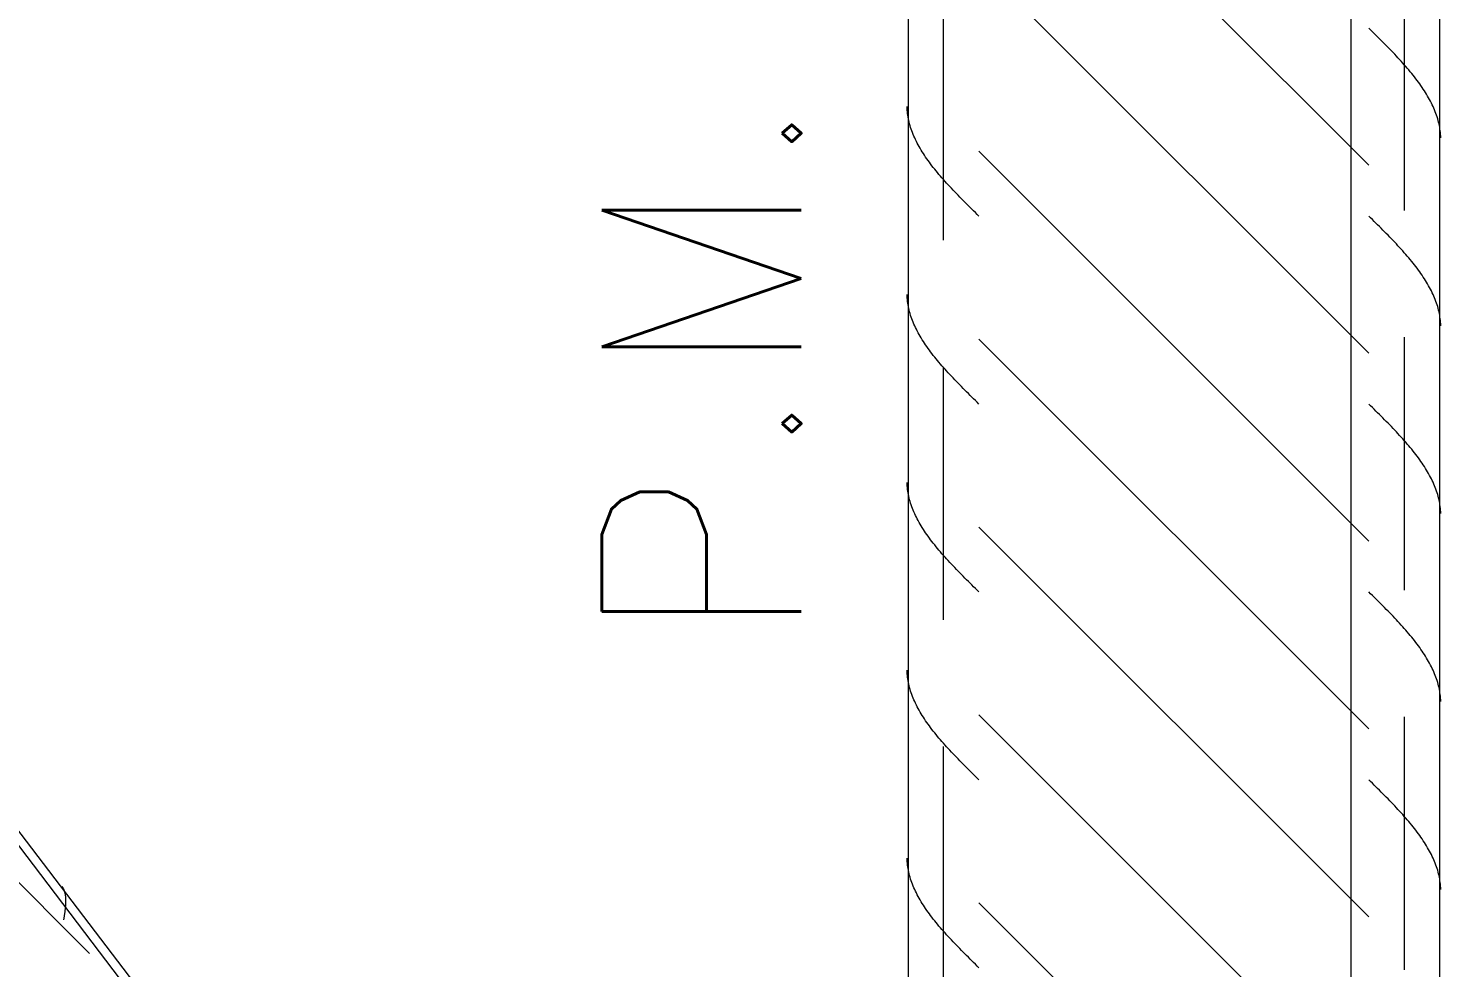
# Model space of a CAD drawing. Extents: x -10459 to 16942, y -13088 to 14608.
# Drawn here: x 5366.1 to 5445.8, y 3072.1 to 3125.2 of the extents above; entities that cross this region are included whole.
import ezdxf

# ---------------------------------------------------------------- set-up
doc = ezdxf.new("R2010")
doc.units = 0
doc.header["$LTSCALE"] = 30
doc.header["$MEASUREMENT"] = 0
doc.linetypes.add("EJE1-1'$0$RLE-PROYECCION", pattern=[0.71438, 0.47625, -0.23813])
doc.layers.get('0').update_dxf_attribs({"linetype": 'CONTINUOUS'})
doc.layers.add("EJE1-1'$0$RLA-ACHURADO", color=30, linetype="EJE1-1'$0$RLE-PROYECCION", lineweight=15, transparency=0.7)
for name, color, linetype, lineweight in [("EJE1-1'$0$RLA-CONTORNO", 30, 'CONTINUOUS', 15), ("EJE1-1'$0$RLA-EJES", 1, 'CONTINUOUS', 9), ("EJE1-1'$0$RLA-TEXTOS-1", 9, 'CONTINUOUS', 9)]:
    doc.layers.add(name, color=color, linetype=linetype, lineweight=lineweight)
doc.styles.add("EJE1-1'$0$RomanS", font='romans.shx', dxfattribs={"height": 11.25})
pattern_1 = [(135, (-234.281, -2576.79), (-5.303301, -5.303301), [])]

# ---------------------------------------------------------------- blocks, each defined once
blk = doc.blocks.new("EJE1-1'$0$RLA-COLUMNAS-CAJONES - P_M_ 300x300x20-465985-EJE 1-1_")
at = {"layer": "EJE1-1'$0$RLA-ACHURADO"}
for p, q in [((2582.477, 787), (2582.477, 1103)), ((2608.477, 1103), (2608.477, 787))]:
    blk.add_line(p, q, dxfattribs=at)
blk = doc.blocks.new("EJE1-1'$0$FP_1-EJE 1-1_")
at = {"layer": "EJE1-1'$0$RLA-CONTORNO"}
for p, q in [((2610.477, 787), (2610.477, 1103)), ((2606.577, 948.882), (2606.477, 948.98)), ((2606.676, 948.784), (2606.577, 948.882)), ((2606.776, 948.686), (2606.676, 948.784)), ((2606.875, 948.588), (2606.776, 948.686)), ((2606.974, 948.489), (2606.875, 948.588)), ((2607.073, 948.391), (2606.974, 948.489)), ((2607.171, 948.293), (2607.073, 948.391)), ((2607.269, 948.195), (2607.171, 948.293)), ((2607.367, 948.097), (2607.269, 948.195)), ((2607.463, 947.999), (2607.367, 948.097)), ((2607.56, 947.9), (2607.463, 947.999)), ((2607.655, 947.802), (2607.56, 947.9)), ((2607.75, 947.704), (2607.655, 947.802)), ((2607.845, 947.606), (2607.75, 947.704)), ((2607.938, 947.508), (2607.845, 947.606)), ((2608.03, 947.41), (2607.938, 947.508)), ((2608.122, 947.311), (2608.03, 947.41)), ((2608.212, 947.213), (2608.122, 947.311)), ((2608.302, 947.115), (2608.212, 947.213)), ((2608.39, 947.017), (2608.302, 947.115)), ((2608.478, 946.919), (2608.39, 947.017)), ((2608.564, 946.82), (2608.478, 946.919)), ((2608.648, 946.722), (2608.564, 946.82)), ((2608.732, 946.624), (2608.648, 946.722)), ((2608.814, 946.526), (2608.732, 946.624)), ((2608.895, 946.428), (2608.814, 946.526)), ((2608.974, 946.33), (2608.895, 946.428)), ((2609.052, 946.231), (2608.974, 946.33)), ((2609.128, 946.133), (2609.052, 946.231)), ((2609.203, 946.035), (2609.128, 946.133)), ((2609.276, 945.937), (2609.203, 946.035)), ((2609.347, 945.839), (2609.276, 945.937)), ((2609.416, 945.741), (2609.347, 945.839)), ((2609.484, 945.642), (2609.416, 945.741)), ((2609.55, 945.544), (2609.484, 945.642)), ((2609.614, 945.446), (2609.55, 945.544)), ((2609.677, 945.348), (2609.614, 945.446)), ((2609.737, 945.25), (2609.677, 945.348)), ((2609.795, 945.151), (2609.737, 945.25)), ((2609.852, 945.053), (2609.795, 945.151)), ((2609.906, 944.955), (2609.852, 945.053)), ((2609.958, 944.857), (2609.906, 944.955)), ((2610.008, 944.759), (2609.958, 944.857)), ((2610.056, 944.661), (2610.008, 944.759)), ((2610.102, 944.562), (2610.056, 944.661)), ((2610.146, 944.464), (2610.102, 944.562)), ((2610.187, 944.366), (2610.146, 944.464)), ((2610.227, 944.268), (2610.187, 944.366)), ((2610.264, 944.17), (2610.227, 944.268)), ((2610.298, 944.072), (2610.264, 944.17)), ((2610.331, 943.973), (2610.298, 944.072)), ((2610.361, 943.875), (2610.331, 943.973)), ((2610.389, 943.777), (2610.361, 943.875)), ((2610.414, 943.679), (2610.389, 943.777)), ((2610.437, 943.581), (2610.414, 943.679)), ((2610.458, 943.483), (2610.437, 943.581)), ((2610.476, 943.384), (2610.458, 943.483)), ((2610.492, 943.286), (2610.476, 943.384)), ((2610.505, 943.188), (2610.492, 943.286)), ((2610.516, 943.09), (2610.505, 943.188)), ((2610.525, 942.992), (2610.516, 943.09)), ((2610.531, 942.893), (2610.525, 942.992)), ((2610.534, 942.795), (2610.531, 942.893)), ((2606.577, 938.276), (2606.477, 938.374)), ((2606.676, 938.177), (2606.577, 938.276)), ((2606.776, 938.079), (2606.676, 938.177)), ((2606.875, 937.981), (2606.776, 938.079)), ((2606.974, 937.883), (2606.875, 937.981)), ((2607.073, 937.785), (2606.974, 937.883)), ((2607.171, 937.686), (2607.073, 937.785)), ((2607.269, 937.588), (2607.171, 937.686)), ((2607.367, 937.49), (2607.269, 937.588)), ((2607.463, 937.392), (2607.367, 937.49)), ((2607.56, 937.294), (2607.463, 937.392)), ((2607.655, 937.196), (2607.56, 937.294)), ((2607.75, 937.097), (2607.655, 937.196)), ((2607.845, 936.999), (2607.75, 937.097)), ((2607.938, 936.901), (2607.845, 936.999)), ((2608.03, 936.803), (2607.938, 936.901)), ((2608.122, 936.705), (2608.03, 936.803)), ((2608.212, 936.607), (2608.122, 936.705)), ((2608.302, 936.508), (2608.212, 936.607)), ((2608.39, 936.41), (2608.302, 936.508)), ((2608.478, 936.312), (2608.39, 936.41)), ((2608.564, 936.214), (2608.478, 936.312)), ((2608.648, 936.116), (2608.564, 936.214)), ((2608.732, 936.018), (2608.648, 936.116)), ((2608.814, 935.919), (2608.732, 936.018)), ((2608.895, 935.821), (2608.814, 935.919)), ((2608.974, 935.723), (2608.895, 935.821)), ((2609.052, 935.625), (2608.974, 935.723)), ((2609.128, 935.527), (2609.052, 935.625)), ((2609.203, 935.428), (2609.128, 935.527)), ((2609.276, 935.33), (2609.203, 935.428)), ((2609.347, 935.232), (2609.276, 935.33)), ((2609.416, 935.134), (2609.347, 935.232)), ((2609.484, 935.036), (2609.416, 935.134)), ((2609.55, 934.938), (2609.484, 935.036)), ((2609.614, 934.839), (2609.55, 934.938)), ((2609.677, 934.741), (2609.614, 934.839)), ((2609.737, 934.643), (2609.677, 934.741)), ((2609.795, 934.545), (2609.737, 934.643)), ((2609.852, 934.447), (2609.795, 934.545)), ((2609.906, 934.349), (2609.852, 934.447)), ((2609.958, 934.25), (2609.906, 934.349)), ((2610.008, 934.152), (2609.958, 934.25)), ((2610.056, 934.054), (2610.008, 934.152)), ((2610.102, 933.956), (2610.056, 934.054)), ((2610.146, 933.858), (2610.102, 933.956)), ((2610.187, 933.759), (2610.146, 933.858)), ((2610.227, 933.661), (2610.187, 933.759)), ((2610.264, 933.563), (2610.227, 933.661)), ((2610.298, 933.465), (2610.264, 933.563)), ((2610.331, 933.367), (2610.298, 933.465)), ((2610.361, 933.269), (2610.331, 933.367)), ((2610.389, 933.17), (2610.361, 933.269)), ((2610.414, 933.072), (2610.389, 933.17)), ((2610.437, 932.974), (2610.414, 933.072)), ((2610.458, 932.876), (2610.437, 932.974)), ((2610.476, 932.778), (2610.458, 932.876)), ((2610.492, 932.68), (2610.476, 932.778)), ((2610.505, 932.581), (2610.492, 932.68)), ((2610.516, 932.483), (2610.505, 932.581)), ((2610.525, 932.385), (2610.516, 932.483)), ((2610.531, 932.287), (2610.525, 932.385)), ((2610.534, 932.189), (2610.531, 932.287)), ((2606.577, 927.669), (2606.477, 927.767)), ((2606.676, 927.571), (2606.577, 927.669)), ((2606.776, 927.473), (2606.676, 927.571)), ((2606.875, 927.374), (2606.776, 927.473)), ((2606.974, 927.276), (2606.875, 927.374)), ((2607.073, 927.178), (2606.974, 927.276)), ((2607.171, 927.08), (2607.073, 927.178)), ((2607.269, 926.982), (2607.171, 927.08)), ((2607.367, 926.884), (2607.269, 926.982)), ((2607.463, 926.785), (2607.367, 926.884)), ((2607.56, 926.687), (2607.463, 926.785)), ((2607.655, 926.589), (2607.56, 926.687)), ((2607.75, 926.491), (2607.655, 926.589)), ((2607.845, 926.393), (2607.75, 926.491)), ((2607.938, 926.294), (2607.845, 926.393)), ((2608.03, 926.196), (2607.938, 926.294)), ((2608.122, 926.098), (2608.03, 926.196)), ((2608.212, 926), (2608.122, 926.098)), ((2608.302, 925.902), (2608.212, 926)), ((2608.39, 925.804), (2608.302, 925.902)), ((2608.478, 925.705), (2608.39, 925.804)), ((2608.564, 925.607), (2608.478, 925.705)), ((2608.648, 925.509), (2608.564, 925.607)), ((2608.732, 925.411), (2608.648, 925.509)), ((2608.814, 925.313), (2608.732, 925.411)), ((2608.895, 925.215), (2608.814, 925.313)), ((2608.974, 925.116), (2608.895, 925.215)), ((2609.052, 925.018), (2608.974, 925.116)), ((2609.128, 924.92), (2609.052, 925.018)), ((2609.203, 924.822), (2609.128, 924.92)), ((2609.276, 924.724), (2609.203, 924.822)), ((2609.347, 924.626), (2609.276, 924.724)), ((2609.416, 924.527), (2609.347, 924.626)), ((2609.484, 924.429), (2609.416, 924.527)), ((2609.55, 924.331), (2609.484, 924.429)), ((2609.614, 924.233), (2609.55, 924.331)), ((2609.677, 924.135), (2609.614, 924.233)), ((2609.737, 924.036), (2609.677, 924.135)), ((2609.795, 923.938), (2609.737, 924.036)), ((2609.852, 923.84), (2609.795, 923.938)), ((2609.906, 923.742), (2609.852, 923.84)), ((2609.958, 923.644), (2609.906, 923.742)), ((2610.008, 923.546), (2609.958, 923.644)), ((2610.056, 923.447), (2610.008, 923.546)), ((2610.102, 923.349), (2610.056, 923.447)), ((2610.146, 923.251), (2610.102, 923.349)), ((2610.187, 923.153), (2610.146, 923.251)), ((2610.227, 923.055), (2610.187, 923.153)), ((2610.264, 922.957), (2610.227, 923.055)), ((2610.298, 922.858), (2610.264, 922.957)), ((2610.331, 922.76), (2610.298, 922.858)), ((2610.361, 922.662), (2610.331, 922.76)), ((2610.389, 922.564), (2610.361, 922.662)), ((2610.414, 922.466), (2610.389, 922.564)), ((2610.437, 922.367), (2610.414, 922.466)), ((2610.458, 922.269), (2610.437, 922.367)), ((2610.476, 922.171), (2610.458, 922.269)), ((2610.492, 922.073), (2610.476, 922.171)), ((2610.505, 921.975), (2610.492, 922.073)), ((2610.516, 921.877), (2610.505, 921.975)), ((2610.525, 921.778), (2610.516, 921.877)), ((2610.531, 921.68), (2610.525, 921.778)), ((2610.534, 921.582), (2610.531, 921.68)), ((2606.577, 917.062), (2606.477, 917.16)), ((2606.676, 916.964), (2606.577, 917.062)), ((2606.776, 916.866), (2606.676, 916.964)), ((2606.875, 916.768), (2606.776, 916.866)), ((2606.974, 916.67), (2606.875, 916.768)), ((2607.073, 916.571), (2606.974, 916.67)), ((2607.171, 916.473), (2607.073, 916.571)), ((2607.269, 916.375), (2607.171, 916.473)), ((2607.367, 916.277), (2607.269, 916.375)), ((2607.463, 916.179), (2607.367, 916.277)), ((2607.56, 916.081), (2607.463, 916.179)), ((2607.655, 915.982), (2607.56, 916.081)), ((2607.75, 915.884), (2607.655, 915.982)), ((2607.845, 915.786), (2607.75, 915.884)), ((2607.938, 915.688), (2607.845, 915.786)), ((2608.03, 915.59), (2607.938, 915.688)), ((2608.122, 915.492), (2608.03, 915.59)), ((2608.212, 915.393), (2608.122, 915.492)), ((2608.302, 915.295), (2608.212, 915.393)), ((2608.39, 915.197), (2608.302, 915.295)), ((2608.478, 915.099), (2608.39, 915.197)), ((2608.564, 915.001), (2608.478, 915.099)), ((2608.648, 914.902), (2608.564, 915.001)), ((2608.732, 914.804), (2608.648, 914.902)), ((2608.814, 914.706), (2608.732, 914.804)), ((2608.895, 914.608), (2608.814, 914.706)), ((2608.974, 914.51), (2608.895, 914.608)), ((2609.052, 914.412), (2608.974, 914.51)), ((2609.128, 914.313), (2609.052, 914.412)), ((2609.203, 914.215), (2609.128, 914.313)), ((2609.276, 914.117), (2609.203, 914.215)), ((2609.347, 914.019), (2609.276, 914.117)), ((2609.416, 913.921), (2609.347, 914.019)), ((2609.484, 913.823), (2609.416, 913.921)), ((2609.55, 913.724), (2609.484, 913.823)), ((2609.614, 913.626), (2609.55, 913.724)), ((2609.677, 913.528), (2609.614, 913.626)), ((2609.737, 913.43), (2609.677, 913.528)), ((2609.795, 913.332), (2609.737, 913.43)), ((2609.852, 913.234), (2609.795, 913.332)), ((2609.906, 913.135), (2609.852, 913.234)), ((2609.958, 913.037), (2609.906, 913.135)), ((2610.008, 912.939), (2609.958, 913.037)), ((2610.056, 912.841), (2610.008, 912.939)), ((2610.102, 912.743), (2610.056, 912.841)), ((2610.146, 912.644), (2610.102, 912.743)), ((2610.187, 912.546), (2610.146, 912.644)), ((2610.227, 912.448), (2610.187, 912.546)), ((2610.264, 912.35), (2610.227, 912.448)), ((2610.298, 912.252), (2610.264, 912.35)), ((2610.331, 912.154), (2610.298, 912.252)), ((2610.361, 912.055), (2610.331, 912.154)), ((2610.389, 911.957), (2610.361, 912.055)), ((2610.414, 911.859), (2610.389, 911.957)), ((2610.437, 911.761), (2610.414, 911.859)), ((2610.458, 911.663), (2610.437, 911.761)), ((2610.476, 911.565), (2610.458, 911.663)), ((2610.492, 911.466), (2610.476, 911.565)), ((2610.505, 911.368), (2610.492, 911.466)), ((2610.516, 911.27), (2610.505, 911.368)), ((2610.525, 911.172), (2610.516, 911.27)), ((2610.531, 911.074), (2610.525, 911.172)), ((2610.534, 910.975), (2610.531, 911.074)), ((2606.577, 906.456), (2606.477, 906.554)), ((2606.676, 906.358), (2606.577, 906.456)), ((2606.776, 906.259), (2606.676, 906.358)), ((2606.875, 906.161), (2606.776, 906.259)), ((2606.974, 906.063), (2606.875, 906.161)), ((2607.073, 905.965), (2606.974, 906.063)), ((2607.171, 905.867), (2607.073, 905.965)), ((2607.269, 905.768), (2607.171, 905.867)), ((2607.367, 905.67), (2607.269, 905.768)), ((2607.463, 905.572), (2607.367, 905.67)), ((2607.56, 905.474), (2607.463, 905.572)), ((2607.655, 905.376), (2607.56, 905.474)), ((2607.75, 905.278), (2607.655, 905.376)), ((2607.845, 905.179), (2607.75, 905.278)), ((2607.938, 905.081), (2607.845, 905.179)), ((2608.03, 904.983), (2607.938, 905.081)), ((2608.122, 904.885), (2608.03, 904.983)), ((2608.212, 904.787), (2608.122, 904.885)), ((2608.302, 904.689), (2608.212, 904.787)), ((2608.39, 904.59), (2608.302, 904.689)), ((2608.478, 904.492), (2608.39, 904.59)), ((2608.564, 904.394), (2608.478, 904.492)), ((2608.648, 904.296), (2608.564, 904.394)), ((2608.732, 904.198), (2608.648, 904.296)), ((2608.814, 904.1), (2608.732, 904.198)), ((2608.895, 904.001), (2608.814, 904.1)), ((2608.974, 903.903), (2608.895, 904.001)), ((2609.052, 903.805), (2608.974, 903.903)), ((2609.128, 903.707), (2609.052, 903.805)), ((2609.203, 903.609), (2609.128, 903.707)), ((2609.276, 903.51), (2609.203, 903.609)), ((2609.347, 903.412), (2609.276, 903.51)), ((2609.416, 903.314), (2609.347, 903.412)), ((2609.484, 903.216), (2609.416, 903.314)), ((2609.55, 903.118), (2609.484, 903.216)), ((2609.614, 903.02), (2609.55, 903.118)), ((2609.677, 902.921), (2609.614, 903.02)), ((2609.737, 902.823), (2609.677, 902.921)), ((2609.795, 902.725), (2609.737, 902.823)), ((2609.852, 902.627), (2609.795, 902.725)), ((2609.906, 902.529), (2609.852, 902.627)), ((2609.958, 902.431), (2609.906, 902.529)), ((2610.008, 902.332), (2609.958, 902.431)), ((2610.056, 902.234), (2610.008, 902.332)), ((2610.102, 902.136), (2610.056, 902.234)), ((2610.146, 902.038), (2610.102, 902.136)), ((2610.187, 901.94), (2610.146, 902.038)), ((2610.227, 901.842), (2610.187, 901.94)), ((2610.264, 901.743), (2610.227, 901.842)), ((2610.298, 901.645), (2610.264, 901.743)), ((2610.331, 901.547), (2610.298, 901.645)), ((2610.361, 901.449), (2610.331, 901.547)), ((2610.389, 901.351), (2610.361, 901.449)), ((2610.414, 901.252), (2610.389, 901.351)), ((2610.437, 901.154), (2610.414, 901.252)), ((2610.458, 901.056), (2610.437, 901.154)), ((2610.476, 900.958), (2610.458, 901.056)), ((2610.492, 900.86), (2610.476, 900.958)), ((2610.505, 900.762), (2610.492, 900.86)), ((2610.516, 900.663), (2610.505, 900.762)), ((2610.525, 900.565), (2610.516, 900.663)), ((2610.531, 900.467), (2610.525, 900.565)), ((2610.534, 900.369), (2610.531, 900.467))]:
    blk.add_line(p, q, dxfattribs=at)
blk = doc.blocks.new("EJE1-1'$0$FP_2-EJE 1-1_")
at = {"layer": "EJE1-1'$0$RLA-CONTORNO"}
for p, q in [((2580.477, 1103), (2580.477, 837.919)), ((2580.424, 944.461), (2580.42, 944.559)), ((2580.43, 944.363), (2580.424, 944.461)), ((2580.439, 944.265), (2580.43, 944.363)), ((2580.45, 944.166), (2580.439, 944.265)), ((2580.463, 944.068), (2580.45, 944.166)), ((2580.479, 943.97), (2580.463, 944.068)), ((2580.497, 943.872), (2580.479, 943.97)), ((2580.518, 943.774), (2580.497, 943.872)), ((2580.541, 943.676), (2580.518, 943.774)), ((2580.566, 943.577), (2580.541, 943.676)), ((2580.594, 943.479), (2580.566, 943.577)), ((2580.624, 943.381), (2580.594, 943.479)), ((2580.656, 943.283), (2580.624, 943.381)), ((2580.691, 943.185), (2580.656, 943.283)), ((2580.728, 943.087), (2580.691, 943.185)), ((2580.767, 942.988), (2580.728, 943.087)), ((2580.809, 942.89), (2580.767, 942.988)), ((2580.852, 942.792), (2580.809, 942.89)), ((2580.898, 942.694), (2580.852, 942.792)), ((2580.946, 942.596), (2580.898, 942.694)), ((2580.996, 942.497), (2580.946, 942.596)), ((2581.049, 942.399), (2580.996, 942.497)), ((2581.103, 942.301), (2581.049, 942.399)), ((2581.159, 942.203), (2581.103, 942.301)), ((2581.218, 942.105), (2581.159, 942.203)), ((2581.278, 942.007), (2581.218, 942.105)), ((2581.34, 941.908), (2581.278, 942.007)), ((2581.404, 941.81), (2581.34, 941.908)), ((2581.47, 941.712), (2581.404, 941.81)), ((2581.538, 941.614), (2581.47, 941.712)), ((2581.608, 941.516), (2581.538, 941.614)), ((2581.679, 941.418), (2581.608, 941.516)), ((2581.752, 941.319), (2581.679, 941.418)), ((2581.827, 941.221), (2581.752, 941.319)), ((2581.903, 941.123), (2581.827, 941.221)), ((2581.981, 941.025), (2581.903, 941.123)), ((2582.06, 940.927), (2581.981, 941.025)), ((2582.141, 940.828), (2582.06, 940.927)), ((2582.223, 940.73), (2582.141, 940.828)), ((2582.306, 940.632), (2582.223, 940.73)), ((2582.391, 940.534), (2582.306, 940.632)), ((2582.477, 940.436), (2582.391, 940.534)), ((2582.564, 940.338), (2582.477, 940.436)), ((2582.653, 940.239), (2582.564, 940.338)), ((2582.742, 940.141), (2582.653, 940.239)), ((2582.833, 940.043), (2582.742, 940.141)), ((2582.924, 939.945), (2582.833, 940.043)), ((2583.017, 939.847), (2582.924, 939.945)), ((2583.11, 939.749), (2583.017, 939.847)), ((2583.204, 939.65), (2583.11, 939.749)), ((2583.299, 939.552), (2583.204, 939.65)), ((2583.395, 939.454), (2583.299, 939.552)), ((2583.491, 939.356), (2583.395, 939.454)), ((2583.588, 939.258), (2583.491, 939.356)), ((2583.686, 939.16), (2583.588, 939.258)), ((2583.784, 939.061), (2583.686, 939.16)), ((2583.882, 938.963), (2583.784, 939.061)), ((2583.981, 938.865), (2583.882, 938.963)), ((2584.08, 938.767), (2583.981, 938.865)), ((2584.179, 938.669), (2584.08, 938.767)), ((2584.278, 938.57), (2584.179, 938.669)), ((2584.378, 938.472), (2584.278, 938.57)), ((2584.477, 938.374), (2584.378, 938.472)), ((2580.424, 933.854), (2580.42, 933.953)), ((2580.43, 933.756), (2580.424, 933.854)), ((2580.439, 933.658), (2580.43, 933.756)), ((2580.45, 933.56), (2580.439, 933.658)), ((2580.463, 933.462), (2580.45, 933.56)), ((2580.479, 933.363), (2580.463, 933.462)), ((2580.497, 933.265), (2580.479, 933.363)), ((2580.518, 933.167), (2580.497, 933.265)), ((2580.541, 933.069), (2580.518, 933.167)), ((2580.566, 932.971), (2580.541, 933.069)), ((2580.594, 932.873), (2580.566, 932.971)), ((2580.624, 932.774), (2580.594, 932.873)), ((2580.656, 932.676), (2580.624, 932.774)), ((2580.691, 932.578), (2580.656, 932.676)), ((2580.728, 932.48), (2580.691, 932.578)), ((2580.767, 932.382), (2580.728, 932.48)), ((2580.809, 932.284), (2580.767, 932.382)), ((2580.852, 932.185), (2580.809, 932.284)), ((2580.898, 932.087), (2580.852, 932.185)), ((2580.946, 931.989), (2580.898, 932.087)), ((2580.996, 931.891), (2580.946, 931.989)), ((2581.049, 931.793), (2580.996, 931.891)), ((2581.103, 931.695), (2581.049, 931.793)), ((2581.159, 931.596), (2581.103, 931.695)), ((2581.218, 931.498), (2581.159, 931.596)), ((2581.278, 931.4), (2581.218, 931.498)), ((2581.34, 931.302), (2581.278, 931.4)), ((2581.404, 931.204), (2581.34, 931.302)), ((2581.47, 931.105), (2581.404, 931.204)), ((2581.538, 931.007), (2581.47, 931.105)), ((2581.608, 930.909), (2581.538, 931.007)), ((2581.679, 930.811), (2581.608, 930.909)), ((2581.752, 930.713), (2581.679, 930.811)), ((2581.827, 930.615), (2581.752, 930.713)), ((2581.903, 930.516), (2581.827, 930.615)), ((2581.981, 930.418), (2581.903, 930.516)), ((2582.06, 930.32), (2581.981, 930.418)), ((2582.141, 930.222), (2582.06, 930.32)), ((2582.223, 930.124), (2582.141, 930.222)), ((2582.306, 930.026), (2582.223, 930.124)), ((2582.391, 929.927), (2582.306, 930.026)), ((2582.477, 929.829), (2582.391, 929.927)), ((2582.564, 929.731), (2582.477, 929.829)), ((2582.653, 929.633), (2582.564, 929.731)), ((2582.742, 929.535), (2582.653, 929.633)), ((2582.833, 929.436), (2582.742, 929.535)), ((2582.924, 929.338), (2582.833, 929.436)), ((2583.017, 929.24), (2582.924, 929.338)), ((2583.11, 929.142), (2583.017, 929.24)), ((2583.204, 929.044), (2583.11, 929.142)), ((2583.299, 928.946), (2583.204, 929.044)), ((2583.395, 928.847), (2583.299, 928.946)), ((2583.491, 928.749), (2583.395, 928.847)), ((2583.588, 928.651), (2583.491, 928.749)), ((2583.686, 928.553), (2583.588, 928.651)), ((2583.784, 928.455), (2583.686, 928.553)), ((2583.882, 928.357), (2583.784, 928.455)), ((2583.981, 928.258), (2583.882, 928.357)), ((2584.08, 928.16), (2583.981, 928.258)), ((2584.179, 928.062), (2584.08, 928.16)), ((2584.278, 927.964), (2584.179, 928.062)), ((2584.378, 927.866), (2584.278, 927.964)), ((2584.477, 927.768), (2584.378, 927.866)), ((2580.424, 923.248), (2580.42, 923.346)), ((2580.43, 923.15), (2580.424, 923.248)), ((2580.439, 923.051), (2580.43, 923.15)), ((2580.45, 922.953), (2580.439, 923.051)), ((2580.463, 922.855), (2580.45, 922.953)), ((2580.479, 922.757), (2580.463, 922.855)), ((2580.497, 922.659), (2580.479, 922.757)), ((2580.518, 922.561), (2580.497, 922.659)), ((2580.541, 922.462), (2580.518, 922.561)), ((2580.566, 922.364), (2580.541, 922.462)), ((2580.594, 922.266), (2580.566, 922.364)), ((2580.624, 922.168), (2580.594, 922.266)), ((2580.656, 922.07), (2580.624, 922.168)), ((2580.691, 921.971), (2580.656, 922.07)), ((2580.728, 921.873), (2580.691, 921.971)), ((2580.767, 921.775), (2580.728, 921.873)), ((2580.809, 921.677), (2580.767, 921.775)), ((2580.852, 921.579), (2580.809, 921.677)), ((2580.898, 921.481), (2580.852, 921.579)), ((2580.946, 921.382), (2580.898, 921.481)), ((2580.996, 921.284), (2580.946, 921.382)), ((2581.049, 921.186), (2580.996, 921.284)), ((2581.103, 921.088), (2581.049, 921.186)), ((2581.159, 920.99), (2581.103, 921.088)), ((2581.218, 920.892), (2581.159, 920.99)), ((2581.278, 920.793), (2581.218, 920.892)), ((2581.34, 920.695), (2581.278, 920.793)), ((2581.404, 920.597), (2581.34, 920.695)), ((2581.47, 920.499), (2581.404, 920.597)), ((2581.538, 920.401), (2581.47, 920.499)), ((2581.608, 920.303), (2581.538, 920.401)), ((2581.679, 920.204), (2581.608, 920.303)), ((2581.752, 920.106), (2581.679, 920.204)), ((2581.827, 920.008), (2581.752, 920.106)), ((2581.903, 919.91), (2581.827, 920.008)), ((2581.981, 919.812), (2581.903, 919.91)), ((2582.06, 919.713), (2581.981, 919.812)), ((2582.141, 919.615), (2582.06, 919.713)), ((2582.223, 919.517), (2582.141, 919.615)), ((2582.306, 919.419), (2582.223, 919.517)), ((2582.391, 919.321), (2582.306, 919.419)), ((2582.477, 919.223), (2582.391, 919.321)), ((2582.564, 919.124), (2582.477, 919.223)), ((2582.653, 919.026), (2582.564, 919.124)), ((2582.742, 918.928), (2582.653, 919.026)), ((2582.833, 918.83), (2582.742, 918.928)), ((2582.924, 918.732), (2582.833, 918.83)), ((2583.017, 918.634), (2582.924, 918.732)), ((2583.11, 918.535), (2583.017, 918.634)), ((2583.204, 918.437), (2583.11, 918.535)), ((2583.299, 918.339), (2583.204, 918.437)), ((2583.395, 918.241), (2583.299, 918.339)), ((2583.491, 918.143), (2583.395, 918.241)), ((2583.588, 918.044), (2583.491, 918.143)), ((2583.686, 917.946), (2583.588, 918.044)), ((2583.784, 917.848), (2583.686, 917.946)), ((2583.882, 917.75), (2583.784, 917.848)), ((2583.981, 917.652), (2583.882, 917.75)), ((2584.08, 917.554), (2583.981, 917.652)), ((2584.179, 917.455), (2584.08, 917.554)), ((2584.278, 917.357), (2584.179, 917.455)), ((2584.378, 917.259), (2584.278, 917.357)), ((2584.477, 917.161), (2584.378, 917.259)), ((2580.424, 912.641), (2580.42, 912.739)), ((2580.43, 912.543), (2580.424, 912.641)), ((2580.439, 912.445), (2580.43, 912.543)), ((2580.45, 912.347), (2580.439, 912.445)), ((2580.463, 912.248), (2580.45, 912.347)), ((2580.479, 912.15), (2580.463, 912.248)), ((2580.497, 912.052), (2580.479, 912.15)), ((2580.518, 911.954), (2580.497, 912.052)), ((2580.541, 911.856), (2580.518, 911.954)), ((2580.566, 911.758), (2580.541, 911.856)), ((2580.594, 911.659), (2580.566, 911.758)), ((2580.624, 911.561), (2580.594, 911.659)), ((2580.656, 911.463), (2580.624, 911.561)), ((2580.691, 911.365), (2580.656, 911.463)), ((2580.728, 911.267), (2580.691, 911.365)), ((2580.767, 911.169), (2580.728, 911.267)), ((2580.809, 911.07), (2580.767, 911.169)), ((2580.852, 910.972), (2580.809, 911.07)), ((2580.898, 910.874), (2580.852, 910.972)), ((2580.946, 910.776), (2580.898, 910.874)), ((2580.996, 910.678), (2580.946, 910.776)), ((2581.049, 910.579), (2580.996, 910.678)), ((2581.103, 910.481), (2581.049, 910.579)), ((2581.159, 910.383), (2581.103, 910.481)), ((2581.218, 910.285), (2581.159, 910.383)), ((2581.278, 910.187), (2581.218, 910.285)), ((2581.34, 910.089), (2581.278, 910.187)), ((2581.404, 909.99), (2581.34, 910.089)), ((2581.47, 909.892), (2581.404, 909.99)), ((2581.538, 909.794), (2581.47, 909.892)), ((2581.608, 909.696), (2581.538, 909.794)), ((2581.679, 909.598), (2581.608, 909.696)), ((2581.752, 909.5), (2581.679, 909.598)), ((2581.827, 909.401), (2581.752, 909.5)), ((2581.903, 909.303), (2581.827, 909.401)), ((2581.981, 909.205), (2581.903, 909.303)), ((2582.06, 909.107), (2581.981, 909.205)), ((2582.141, 909.009), (2582.06, 909.107)), ((2582.223, 908.911), (2582.141, 909.009)), ((2582.306, 908.812), (2582.223, 908.911)), ((2582.391, 908.714), (2582.306, 908.812)), ((2582.477, 908.616), (2582.391, 908.714)), ((2582.564, 908.518), (2582.477, 908.616)), ((2582.653, 908.42), (2582.564, 908.518)), ((2582.742, 908.321), (2582.653, 908.42)), ((2582.833, 908.223), (2582.742, 908.321)), ((2582.924, 908.125), (2582.833, 908.223)), ((2583.017, 908.027), (2582.924, 908.125)), ((2583.11, 907.929), (2583.017, 908.027)), ((2583.204, 907.831), (2583.11, 907.929)), ((2583.299, 907.732), (2583.204, 907.831)), ((2583.395, 907.634), (2583.299, 907.732)), ((2583.491, 907.536), (2583.395, 907.634)), ((2583.588, 907.438), (2583.491, 907.536)), ((2583.686, 907.34), (2583.588, 907.438)), ((2583.784, 907.242), (2583.686, 907.34)), ((2583.882, 907.143), (2583.784, 907.242)), ((2583.981, 907.045), (2583.882, 907.143)), ((2584.08, 906.947), (2583.981, 907.045)), ((2584.179, 906.849), (2584.08, 906.947)), ((2584.278, 906.751), (2584.179, 906.849)), ((2584.378, 906.652), (2584.278, 906.751)), ((2584.477, 906.554), (2584.378, 906.652)), ((2580.424, 902.035), (2580.42, 902.133)), ((2580.43, 901.936), (2580.424, 902.035)), ((2580.439, 901.838), (2580.43, 901.936)), ((2580.45, 901.74), (2580.439, 901.838)), ((2580.463, 901.642), (2580.45, 901.74)), ((2580.479, 901.544), (2580.463, 901.642)), ((2580.497, 901.446), (2580.479, 901.544)), ((2580.518, 901.347), (2580.497, 901.446)), ((2580.541, 901.249), (2580.518, 901.347)), ((2580.566, 901.151), (2580.541, 901.249)), ((2580.594, 901.053), (2580.566, 901.151)), ((2580.624, 900.955), (2580.594, 901.053)), ((2580.656, 900.856), (2580.624, 900.955)), ((2580.691, 900.758), (2580.656, 900.856)), ((2580.728, 900.66), (2580.691, 900.758)), ((2580.767, 900.562), (2580.728, 900.66)), ((2580.809, 900.464), (2580.767, 900.562)), ((2580.852, 900.366), (2580.809, 900.464)), ((2580.898, 900.267), (2580.852, 900.366)), ((2580.946, 900.169), (2580.898, 900.267)), ((2580.996, 900.071), (2580.946, 900.169)), ((2581.049, 899.973), (2580.996, 900.071)), ((2581.103, 899.875), (2581.049, 899.973)), ((2581.159, 899.777), (2581.103, 899.875)), ((2581.218, 899.678), (2581.159, 899.777)), ((2581.278, 899.58), (2581.218, 899.678)), ((2581.34, 899.482), (2581.278, 899.58)), ((2581.404, 899.384), (2581.34, 899.482)), ((2581.47, 899.286), (2581.404, 899.384)), ((2581.538, 899.187), (2581.47, 899.286)), ((2581.608, 899.089), (2581.538, 899.187)), ((2581.679, 898.991), (2581.608, 899.089)), ((2581.752, 898.893), (2581.679, 898.991)), ((2581.827, 898.795), (2581.752, 898.893)), ((2581.903, 898.697), (2581.827, 898.795)), ((2581.981, 898.598), (2581.903, 898.697)), ((2582.06, 898.5), (2581.981, 898.598)), ((2582.141, 898.402), (2582.06, 898.5)), ((2582.223, 898.304), (2582.141, 898.402)), ((2582.306, 898.206), (2582.223, 898.304)), ((2582.391, 898.108), (2582.306, 898.206)), ((2582.477, 898.009), (2582.391, 898.108)), ((2582.564, 897.911), (2582.477, 898.009)), ((2582.653, 897.813), (2582.564, 897.911)), ((2582.742, 897.715), (2582.653, 897.813)), ((2582.833, 897.617), (2582.742, 897.715)), ((2582.924, 897.519), (2582.833, 897.617)), ((2583.017, 897.42), (2582.924, 897.519)), ((2583.11, 897.322), (2583.017, 897.42)), ((2583.204, 897.224), (2583.11, 897.322)), ((2583.299, 897.126), (2583.204, 897.224)), ((2583.395, 897.028), (2583.299, 897.126)), ((2583.491, 896.929), (2583.395, 897.028)), ((2583.588, 896.831), (2583.491, 896.929)), ((2583.686, 896.733), (2583.588, 896.831)), ((2583.784, 896.635), (2583.686, 896.733)), ((2583.882, 896.537), (2583.784, 896.635)), ((2583.981, 896.439), (2583.882, 896.537)), ((2584.08, 896.34), (2583.981, 896.439)), ((2584.179, 896.242), (2584.08, 896.34)), ((2584.278, 896.144), (2584.179, 896.242)), ((2584.378, 896.046), (2584.278, 896.144)), ((2584.477, 895.948), (2584.378, 896.046))]:
    blk.add_line(p, q, dxfattribs=at)
blk = doc.blocks.new("EJE1-1'$0$FP_3-EJE 1-1_")
at = {"layer": "EJE1-1'$0$RLA-CONTORNO"}
for p, q in [((2580.477, 837.91), (2378.111, 1103)), ((2532.759, 900.513), (2532.745, 900.533)), ((2532.773, 900.492), (2532.759, 900.513)), ((2532.786, 900.471), (2532.773, 900.492)), ((2532.799, 900.45), (2532.786, 900.471)), ((2532.811, 900.428), (2532.799, 900.45)), ((2532.822, 900.406), (2532.811, 900.428)), ((2532.833, 900.384), (2532.822, 900.406)), ((2532.844, 900.361), (2532.833, 900.384)), ((2532.854, 900.338), (2532.844, 900.361)), ((2532.864, 900.315), (2532.854, 900.338)), ((2532.873, 900.291), (2532.864, 900.315)), ((2532.882, 900.266), (2532.873, 900.291)), ((2532.89, 900.242), (2532.882, 900.266)), ((2532.897, 900.217), (2532.89, 900.242)), ((2532.905, 900.191), (2532.897, 900.217)), ((2532.911, 900.166), (2532.905, 900.191)), ((2532.918, 900.14), (2532.911, 900.166)), ((2532.924, 900.113), (2532.918, 900.14)), ((2532.929, 900.086), (2532.924, 900.113)), ((2532.934, 900.059), (2532.929, 900.086)), ((2532.938, 900.032), (2532.934, 900.059)), ((2532.942, 900.004), (2532.938, 900.032)), ((2532.946, 899.976), (2532.942, 900.004)), ((2532.949, 899.948), (2532.946, 899.976)), ((2532.952, 899.919), (2532.949, 899.948)), ((2532.954, 899.89), (2532.952, 899.919)), ((2532.956, 899.86), (2532.954, 899.89)), ((2532.958, 899.831), (2532.956, 899.86)), ((2532.959, 899.801), (2532.958, 899.831)), ((2532.898, 899.013), (2532.903, 899.048)), ((2532.903, 899.048), (2532.908, 899.082)), ((2532.908, 899.082), (2532.913, 899.117)), ((2532.913, 899.117), (2532.917, 899.151)), ((2532.917, 899.151), (2532.922, 899.185)), ((2532.922, 899.185), (2532.926, 899.22)), ((2532.926, 899.22), (2532.93, 899.254)), ((2532.93, 899.254), (2532.934, 899.287)), ((2532.934, 899.287), (2532.938, 899.321)), ((2532.938, 899.321), (2532.941, 899.355)), ((2532.941, 899.355), (2532.944, 899.388)), ((2532.944, 899.388), (2532.947, 899.421)), ((2532.947, 899.421), (2532.95, 899.454)), ((2532.95, 899.454), (2532.952, 899.487)), ((2532.952, 899.487), (2532.954, 899.519)), ((2532.954, 899.519), (2532.956, 899.551)), ((2532.956, 899.551), (2532.958, 899.584)), ((2532.958, 899.584), (2532.959, 899.615)), ((2532.96, 899.771), (2532.959, 899.801)), ((2532.959, 899.615), (2532.96, 899.647)), ((2532.961, 899.74), (2532.96, 899.771)), ((2532.96, 899.678), (2532.961, 899.709)), ((2532.96, 899.647), (2532.96, 899.678)), ((2532.961, 899.709), (2532.961, 899.74)), ((2532.842, 898.662), (2532.848, 898.697)), ((2532.848, 898.697), (2532.854, 898.732)), ((2532.854, 898.732), (2532.86, 898.767)), ((2532.86, 898.767), (2532.865, 898.803)), ((2532.865, 898.803), (2532.871, 898.838)), ((2532.871, 898.838), (2532.876, 898.873)), ((2532.876, 898.873), (2532.882, 898.908)), ((2532.882, 898.908), (2532.887, 898.943)), ((2532.887, 898.943), (2532.893, 898.978)), ((2532.893, 898.978), (2532.898, 899.013))]:
    blk.add_line(p, q, dxfattribs=at)
blk = doc.blocks.new("EJE1-1'$0$RLA-VIGAS-CAJONES - V_M_ 300x300x5-397154-EJE 1-1_")
at = {"layer": "EJE1-1'$0$RLA-CONTORNO"}
blk.add_line((2580.477, 837.086), (2377.482, 1103), dxfattribs=at)
blk = doc.blocks.new("EJE1-1'")
at = {"layer": "EJE1-1'$0$RLA-ACHURADO"}
h = blk.add_hatch(dxfattribs=at)
h.set_pattern_fill('RLE-ELEMENTOS METALICOS', color=256, style=0, pattern_type=2)
h.set_pattern_definition(pattern_1)
h.paths.add_polyline_path([(2580.477, 790.118), (2580.477, 836.262), (2376.853, 1103), (2375.481, 1103), (2375.481, 1058.653), (2572.154, 801.021)], flags=0)
h = blk.add_hatch(dxfattribs=at)
h.set_pattern_fill('RLE-ELEMENTOS METALICOS', color=256, style=0, pattern_type=2)
h.set_pattern_definition(pattern_1)
h.paths.add_polyline_path([(2606.477, 787), (2606.477, 1103), (2584.477, 1103), (2584.477, 787), (2593.698, 787)], flags=0)
at = {"layer": "EJE1-1'$0$RLA-EJES"}
blk.add_line((2605.481, 599.295), (2605.481, 1463), dxfattribs=at)
at = {"layer": "EJE1-1'$0$RLA-CONTORNO"}
for name in ["EJE1-1'$0$RLA-VIGAS-CAJONES - V_M_ 300x300x5-397154-EJE 1-1_", "EJE1-1'$0$FP_3-EJE 1-1_", "EJE1-1'$0$FP_2-EJE 1-1_", "EJE1-1'$0$RLA-COLUMNAS-CAJONES - P_M_ 300x300x20-465985-EJE 1-1_", "EJE1-1'$0$FP_1-EJE 1-1_"]:
    blk.add_blockref(name, (0, 0), dxfattribs=at)
at = {"layer": "EJE1-1'$0$RLA-TEXTOS-1", "insert": (2568.829, 980.421), "char_height": 11.25, "width": 243.91314, "attachment_point": 5, "rotation": 90, "line_spacing_factor": 0.983083, "style": "EJE1-1'$0$RomanS"}
blk.add_mtext('P.M. 300x300x20', dxfattribs=at)

msp = doc.modelspace()

# ---------------------------------------------------------------- block references
msp.add_blockref("EJE1-1'", (2835.3, 2176.191))

doc.saveas('drawing.dxf')
